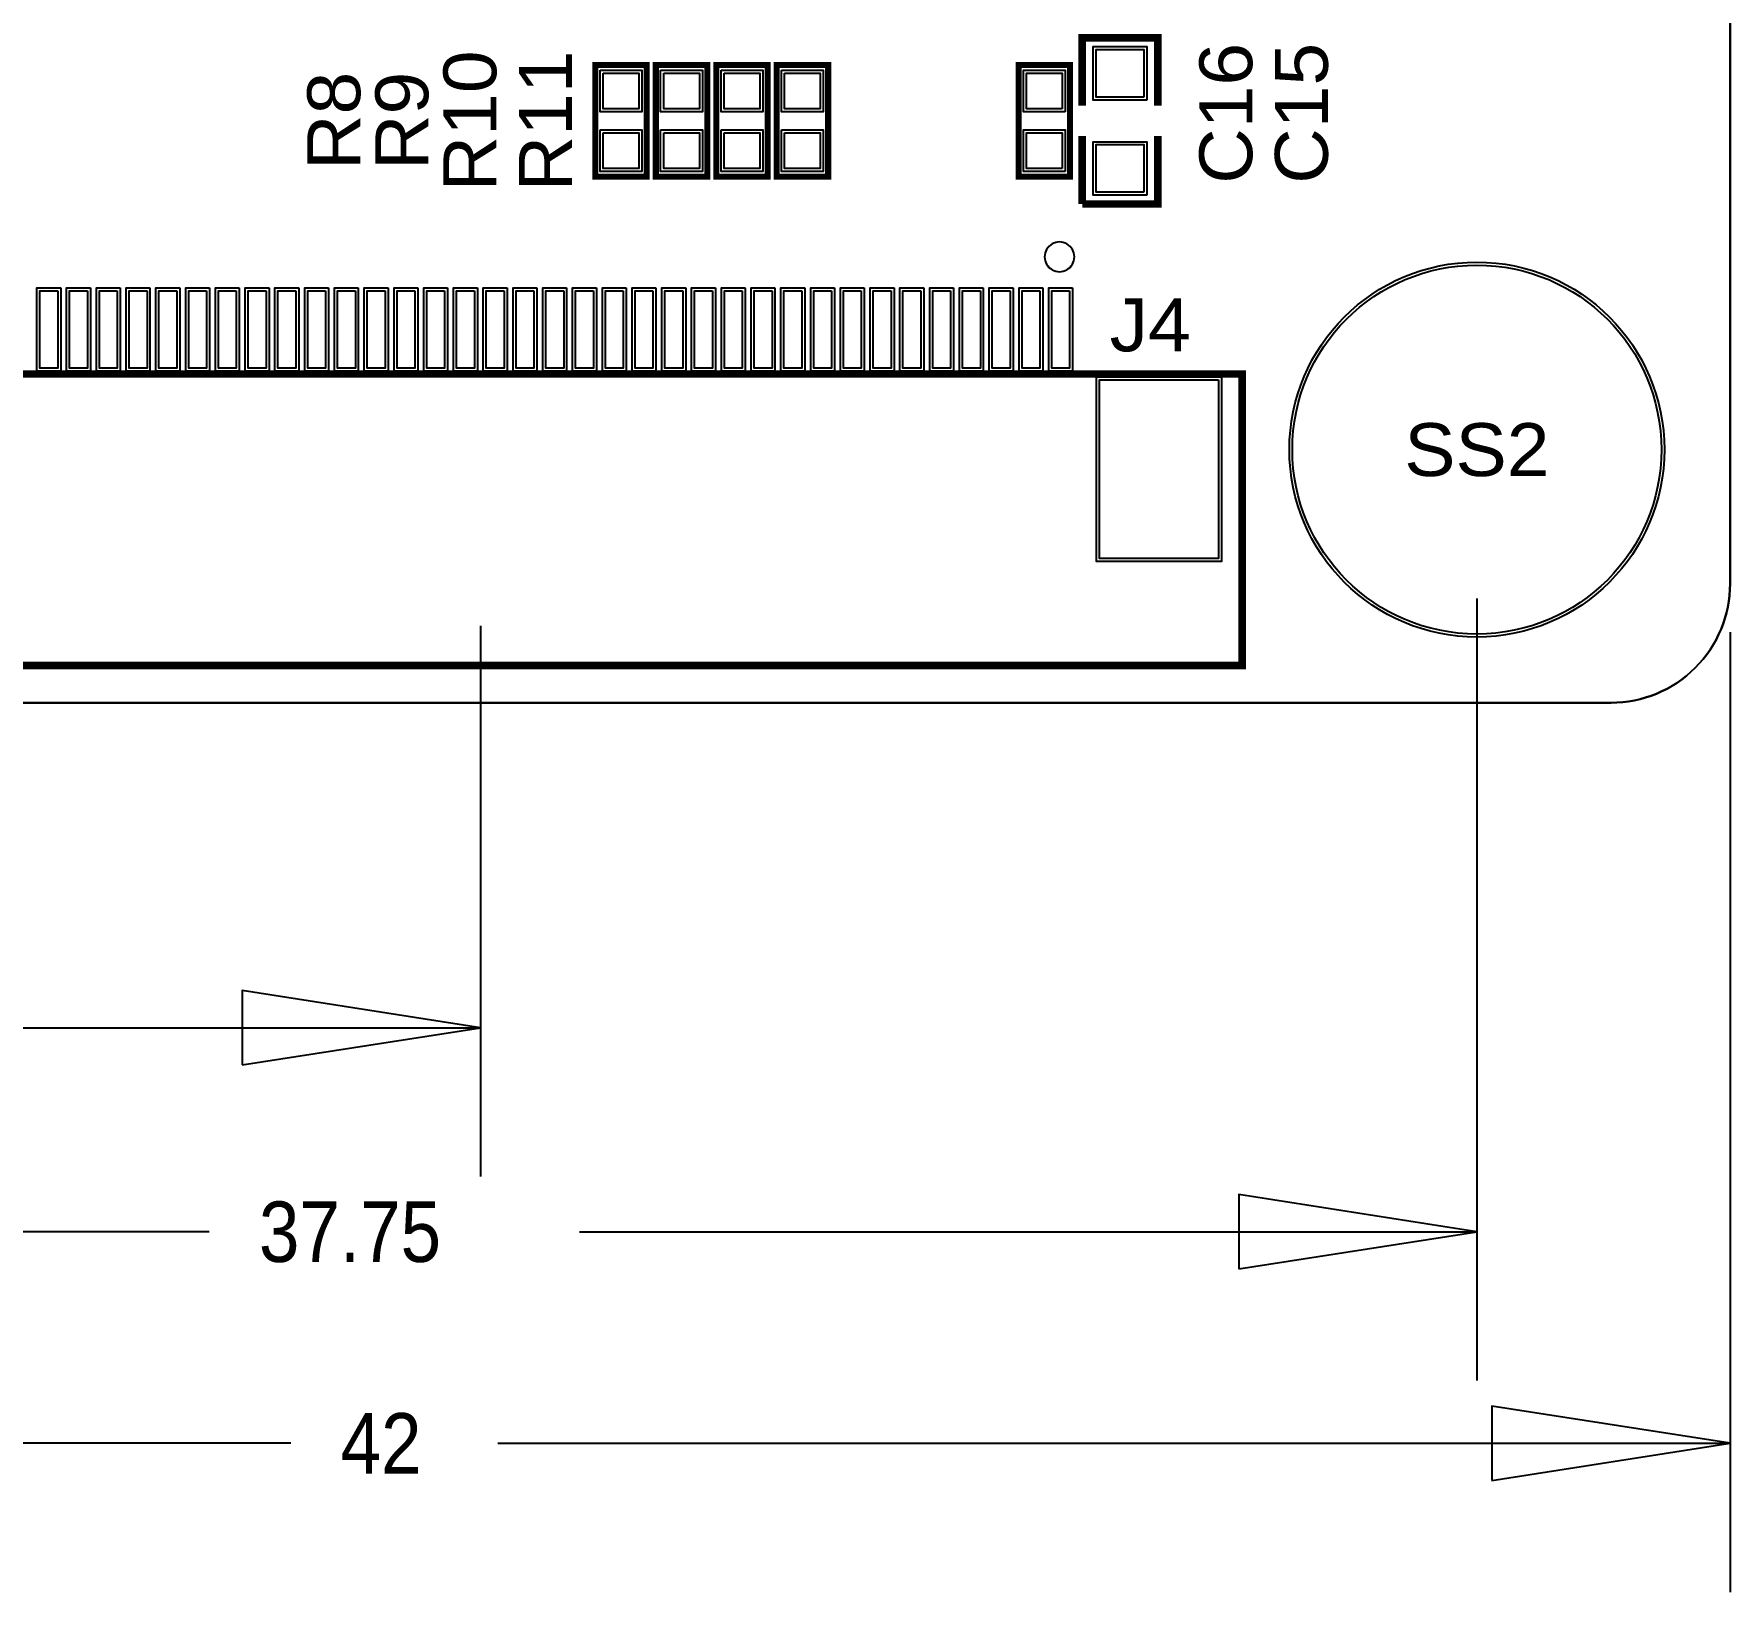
# Model space of a CAD drawing. Extents: x -14.8 to 42, y -14.9 to 40.
# Drawn here: x 13.5 to 42, y -14.95 to 11.24 of the extents above; entities that cross this region are included whole.
import ezdxf
from ezdxf.enums import TextEntityAlignment as Align

# ---------------------------------------------------------------- set-up
doc = ezdxf.new("R2010")
doc.units = 0
doc.layers.add('DXF', color=12, linetype='CONTINUOUS')

msp = doc.modelspace()

# ---------------------------------------------------------------- linework, layer by layer
at = {"layer": 'DXF'}
msp.add_lwpolyline([(39.99992, 35.999928), (1.999996, 35.999928, 0.414214), (0, 33.999932), (0, 1.999996, 0.414214), (1.999996, 0), (39.99992, 0, 0.414214), (41.999916, 1.999996), (41.999916, 33.999932, 0.414214), (39.99992, 35.999928)], format="xyb", dxfattribs=at)
for points in [[(41.999916, 33.999932), (41.999916, 1.999996, -0.414214), (39.99992, 0), (1.999996, 0, -0.414214), (0, 1.999996), (0, 33.999932, -0.414214), (1.999996, 35.999928), (39.99992, 35.999928, -0.414214)], [(30.984012, 7.493025, 1), (30.483998, 7.493003, 1)]]:
    msp.add_lwpolyline(points, format="xyb", close=True, dxfattribs=at)
for points, const_width in [([(31.115, 10.033), (31.115, 11.176), (32.385, 11.176), (32.385, 10.033)], 0.127), ([(23.7998, 10.7188), (23.7998, 8.8392), (22.9362, 8.8392), (22.9362, 10.7188), (23.7998, 10.7188)], 0.1016), ([(24.8158, 10.7188), (24.8158, 8.8392), (23.9522, 8.8392), (23.9522, 10.7188), (24.8158, 10.7188)], 0.1016), ([(25.8318, 10.7188), (25.8318, 8.8392), (24.9682, 8.8392), (24.9682, 10.7188), (25.8318, 10.7188)], 0.1016), ([(26.8478, 10.7188), (26.8478, 8.8392), (25.9842, 8.8392), (25.9842, 10.7188), (26.8478, 10.7188)], 0.1016), ([(30.0482, 8.8392), (30.0482, 10.7188), (30.9118, 10.7188), (30.9118, 8.8392), (30.0482, 8.8392)], 0.1016), ([(32.385, 9.525), (32.385, 8.382), (31.115, 8.382)], 0.127), ([(31.115, 8.382), (31.115, 9.525)], 0.127), ([(33.804377, 5.524805), (8.204175, 5.524805), (8.204175, 0.624891), (33.804377, 0.624891), (33.804377, 5.524805)], 0.127)]:
    msp.add_lwpolyline(points, dxfattribs=dict(at, const_width=const_width))
for points in [[(32.199961, 10.129139), (31.300039, 10.129139), (31.300039, 11.029061), (32.199961, 11.029061)], [(32.15005, 10.17905), (31.34995, 10.17905), (31.34995, 10.97915), (32.15005, 10.97915)], [(23.017505, 10.629367), (23.718495, 10.629367), (23.718495, 9.928377), (23.017505, 9.928377)], [(23.068305, 10.578567), (23.667695, 10.578567), (23.667695, 9.979177), (23.068305, 9.979177)], [(24.033505, 10.629367), (24.734495, 10.629367), (24.734495, 9.928377), (24.033505, 9.928377)], [(24.084305, 10.578567), (24.683695, 10.578567), (24.683695, 9.979177), (24.084305, 9.979177)], [(25.049505, 10.629367), (25.750495, 10.629367), (25.750495, 9.928377), (25.049505, 9.928377)], [(25.100305, 10.578567), (25.699695, 10.578567), (25.699695, 9.979177), (25.100305, 9.979177)], [(26.065505, 10.629367), (26.766495, 10.629367), (26.766495, 9.928377), (26.065505, 9.928377)], [(26.116305, 10.578567), (26.715695, 10.578567), (26.715695, 9.979177), (26.116305, 9.979177)], [(30.830495, 9.928377), (30.129505, 9.928377), (30.129505, 10.629367), (30.830495, 10.629367)], [(30.779695, 9.979177), (30.180305, 9.979177), (30.180305, 10.578567), (30.779695, 10.578567)], [(23.017505, 9.629623), (23.718495, 9.629623), (23.718495, 8.928633), (23.017505, 8.928633)], [(23.068305, 9.578823), (23.667695, 9.578823), (23.667695, 8.979433), (23.068305, 8.979433)], [(24.033505, 9.629623), (24.734495, 9.629623), (24.734495, 8.928633), (24.033505, 8.928633)], [(24.084305, 9.578823), (24.683695, 9.578823), (24.683695, 8.979433), (24.084305, 8.979433)], [(25.049505, 9.629623), (25.750495, 9.629623), (25.750495, 8.928633), (25.049505, 8.928633)], [(25.100305, 9.578823), (25.699695, 9.578823), (25.699695, 8.979433), (25.100305, 8.979433)], [(26.065505, 9.629623), (26.766495, 9.629623), (26.766495, 8.928633), (26.065505, 8.928633)], [(26.116305, 9.578823), (26.715695, 9.578823), (26.715695, 8.979433), (26.116305, 8.979433)], [(30.830495, 8.928633), (30.129505, 8.928633), (30.129505, 9.629623), (30.830495, 9.629623)], [(30.779695, 8.979433), (30.180305, 8.979433), (30.180305, 9.578823), (30.779695, 9.578823)], [(32.199961, 8.528939), (31.300039, 8.528939), (31.300039, 9.428861), (32.199961, 9.428861)], [(32.15005, 8.57885), (31.34995, 8.57885), (31.34995, 9.37895), (32.15005, 9.37895)], [(13.954404, 6.974916), (13.954404, 5.574868), (13.554354, 5.574868), (13.554354, 6.974916)], [(13.904366, 6.924878), (13.904366, 5.624906), (13.604392, 5.624906), (13.604392, 6.924878)], [(14.454302, 6.974916), (14.454302, 5.574868), (14.054252, 5.574868), (14.054252, 6.974916)], [(14.404264, 6.924878), (14.404264, 5.624906), (14.10429, 5.624906), (14.10429, 6.924878)], [(14.954402, 6.974916), (14.954402, 5.574868), (14.554352, 5.574868), (14.554352, 6.974916)], [(14.904364, 6.924878), (14.904364, 5.624906), (14.60439, 5.624906), (14.60439, 6.924878)], [(15.454198, 6.974916), (15.454198, 5.574868), (15.054148, 5.574868), (15.054148, 6.974916)], [(15.40416, 6.924878), (15.40416, 5.624906), (15.104186, 5.624906), (15.104186, 6.924878)], [(15.9544, 6.974916), (15.9544, 5.574868), (15.55435, 5.574868), (15.55435, 6.974916)], [(15.904362, 6.924878), (15.904362, 5.624906), (15.604388, 5.624906), (15.604388, 6.924878)], [(16.454196, 6.974916), (16.454196, 5.574868), (16.054146, 5.574868), (16.054146, 6.974916)], [(16.404158, 6.924878), (16.404158, 5.624906), (16.104184, 5.624906), (16.104184, 6.924878)], [(16.954398, 6.974916), (16.954398, 5.574868), (16.554348, 5.574868), (16.554348, 6.974916)], [(16.90436, 6.924878), (16.90436, 5.624906), (16.604386, 5.624906), (16.604386, 6.924878)], [(17.454194, 6.974916), (17.454194, 5.574868), (17.054144, 5.574868), (17.054144, 6.974916)], [(17.404156, 6.924878), (17.404156, 5.624906), (17.104182, 5.624906), (17.104182, 6.924878)], [(17.954396, 6.974916), (17.954396, 5.574868), (17.554346, 5.574868), (17.554346, 6.974916)], [(17.904358, 6.924878), (17.904358, 5.624906), (17.604384, 5.624906), (17.604384, 6.924878)], [(18.454192, 6.974916), (18.454192, 5.574868), (18.054142, 5.574868), (18.054142, 6.974916)], [(18.404154, 6.924878), (18.404154, 5.624906), (18.10418, 5.624906), (18.10418, 6.924878)], [(18.954394, 6.974916), (18.954394, 5.574868), (18.554344, 5.574868), (18.554344, 6.974916)], [(18.904356, 6.924878), (18.904356, 5.624906), (18.604382, 5.624906), (18.604382, 6.924878)], [(19.45419, 6.974916), (19.45419, 5.574868), (19.05414, 5.574868), (19.05414, 6.974916)], [(19.404152, 6.924878), (19.404152, 5.624906), (19.104178, 5.624906), (19.104178, 6.924878)], [(19.954392, 6.974916), (19.954392, 5.574868), (19.554342, 5.574868), (19.554342, 6.974916)], [(19.904354, 6.924878), (19.904354, 5.624906), (19.60438, 5.624906), (19.60438, 6.924878)], [(20.454214, 6.974916), (20.454214, 5.574868), (20.054164, 5.574868), (20.054164, 6.974916)], [(20.404176, 6.924878), (20.404176, 5.624906), (20.104202, 5.624906), (20.104202, 6.924878)], [(20.95439, 6.974916), (20.95439, 5.574868), (20.55434, 5.574868), (20.55434, 6.974916)], [(20.904352, 6.924878), (20.904352, 5.624906), (20.604378, 5.624906), (20.604378, 6.924878)], [(21.454212, 6.974916), (21.454212, 5.574868), (21.054162, 5.574868), (21.054162, 6.974916)], [(21.404174, 6.924878), (21.404174, 5.624906), (21.1042, 5.624906), (21.1042, 6.924878)], [(21.954388, 6.974916), (21.954388, 5.574868), (21.554338, 5.574868), (21.554338, 6.974916)], [(21.90435, 6.924878), (21.90435, 5.624906), (21.604376, 5.624906), (21.604376, 6.924878)], [(22.45421, 6.974916), (22.45421, 5.574868), (22.05416, 5.574868), (22.05416, 6.974916)], [(22.404172, 6.924878), (22.404172, 5.624906), (22.104198, 5.624906), (22.104198, 6.924878)], [(22.954412, 6.974916), (22.954412, 5.574868), (22.554362, 5.574868), (22.554362, 6.974916)], [(22.904374, 6.924878), (22.904374, 5.624906), (22.6044, 5.624906), (22.6044, 6.924878)], [(23.454208, 6.974916), (23.454208, 5.574868), (23.054158, 5.574868), (23.054158, 6.974916)], [(23.40417, 6.924878), (23.40417, 5.624906), (23.104196, 5.624906), (23.104196, 6.924878)], [(23.95441, 6.974916), (23.95441, 5.574868), (23.55436, 5.574868), (23.55436, 6.974916)], [(23.904372, 6.924878), (23.904372, 5.624906), (23.604398, 5.624906), (23.604398, 6.924878)], [(24.454206, 6.974916), (24.454206, 5.574868), (24.054156, 5.574868), (24.054156, 6.974916)], [(24.404168, 6.924878), (24.404168, 5.624906), (24.104194, 5.624906), (24.104194, 6.924878)], [(24.954408, 6.974916), (24.954408, 5.574868), (24.554358, 5.574868), (24.554358, 6.974916)], [(24.90437, 6.924878), (24.90437, 5.624906), (24.604396, 5.624906), (24.604396, 6.924878)], [(25.454204, 6.974916), (25.454204, 5.574868), (25.054154, 5.574868), (25.054154, 6.974916)], [(25.404166, 6.924878), (25.404166, 5.624906), (25.104192, 5.624906), (25.104192, 6.924878)], [(25.954406, 6.974916), (25.954406, 5.574868), (25.554356, 5.574868), (25.554356, 6.974916)], [(25.904368, 6.924878), (25.904368, 5.624906), (25.604394, 5.624906), (25.604394, 6.924878)], [(26.454202, 6.974916), (26.454202, 5.574868), (26.054152, 5.574868), (26.054152, 6.974916)], [(26.404164, 6.924878), (26.404164, 5.624906), (26.10419, 5.624906), (26.10419, 6.924878)], [(26.954404, 6.974916), (26.954404, 5.574868), (26.554354, 5.574868), (26.554354, 6.974916)], [(26.904366, 6.924878), (26.904366, 5.624906), (26.604392, 5.624906), (26.604392, 6.924878)], [(27.4542, 6.974916), (27.4542, 5.574868), (27.05415, 5.574868), (27.05415, 6.974916)], [(27.404162, 6.924878), (27.404162, 5.624906), (27.104188, 5.624906), (27.104188, 6.924878)], [(27.9543, 6.974916), (27.9543, 5.574868), (27.55425, 5.574868), (27.55425, 6.974916)], [(27.904262, 6.924878), (27.904262, 5.624906), (27.604288, 5.624906), (27.604288, 6.924878)], [(28.454198, 6.974916), (28.454198, 5.574868), (28.054148, 5.574868), (28.054148, 6.974916)], [(28.40416, 6.924878), (28.40416, 5.624906), (28.104186, 5.624906), (28.104186, 6.924878)], [(28.954298, 6.974916), (28.954298, 5.574868), (28.554248, 5.574868), (28.554248, 6.974916)], [(28.90426, 6.924878), (28.90426, 5.624906), (28.604286, 5.624906), (28.604286, 6.924878)], [(29.454196, 6.974916), (29.454196, 5.574868), (29.054146, 5.574868), (29.054146, 6.974916)], [(29.404158, 6.924878), (29.404158, 5.624906), (29.104184, 5.624906), (29.104184, 6.924878)], [(29.954296, 6.974916), (29.954296, 5.574868), (29.554246, 5.574868), (29.554246, 6.974916)], [(29.904258, 6.924878), (29.904258, 5.624906), (29.604284, 5.624906), (29.604284, 6.924878)], [(30.454194, 6.974916), (30.454194, 5.574868), (30.054144, 5.574868), (30.054144, 6.974916)], [(30.404156, 6.924878), (30.404156, 5.624906), (30.104182, 5.624906), (30.104182, 6.924878)], [(30.954294, 6.974916), (30.954294, 5.574868), (30.554244, 5.574868), (30.554244, 6.974916)], [(30.904256, 6.924878), (30.904256, 5.624906), (30.604282, 5.624906), (30.604282, 6.924878)], [(33.454315, 5.474919), (33.454315, 2.374849), (31.354243, 2.374849), (31.354243, 5.474919)], [(33.404277, 5.424881), (33.404277, 2.424887), (31.404281, 2.424887), (31.404281, 5.424881)]]:
    msp.add_lwpolyline(points, close=True, dxfattribs=at)
for points in [[(37.745924, 1.75387), (37.745924, -11.390122)], [(21.004276, 1.292301), (21.004276, -7.961122)], [(41.999916, 1.186891), (41.999916, -14.946122)], [(20.377226, 0), (-14.819097, 0)], [(17.004284, -6.085967), (21.004276, -5.461), (17.004284, -4.836033), (17.004284, -6.085967)], [(12.0269, -5.461), (21.004276, -5.461)], [(33.745932, -9.514967), (37.745924, -8.89), (33.745932, -8.265033), (33.745932, -9.514967)], [(16.4465, -8.89), (0, -8.89)], [(22.6695, -8.89), (37.745924, -8.89)], [(37.999924, -13.070967), (41.999916, -12.446), (37.999924, -11.821033), (37.999924, -13.070967)], [(17.8181, -12.446), (0, -12.446)], [(21.2979, -12.446), (41.999916, -12.446)]]:
    msp.add_lwpolyline(points, dxfattribs=at)
for radius in [3.149994, 3.099994]:
    msp.add_circle((37.745924, 4.253992), radius, dxfattribs=at)

# ---------------------------------------------------------------- texts
at = {"layer": 'DXF', "width": 1.085714}
for s, p in [('R10', (21.2725, 9.778644)), ('R11', (22.5425, 9.778644)), ('C16', (33.9725, 9.905644)), ('C15', (35.2425, 9.905644)), ('R8', (18.9865, 9.779)), ('R9', (20.1295, 9.778644))]:
    msp.add_text(s, height=0.889, rotation=90, dxfattribs=at).set_placement(p, align=Align.CENTER)
for s, p in [('J4', (32.258, 5.9055)), ('SS2', (37.745975, 3.809467))]:
    msp.add_text(s, height=0.889, dxfattribs=at).set_placement(p, align=Align.CENTER)
at = {"layer": 'DXF', "width": 0.9}
for s, p in [('37.75', (17.2847, -9.398)), ('42', (18.6563, -12.954))]:
    msp.add_text(s, height=1.016, dxfattribs=at).set_placement(p)

doc.saveas('drawing.dxf')
